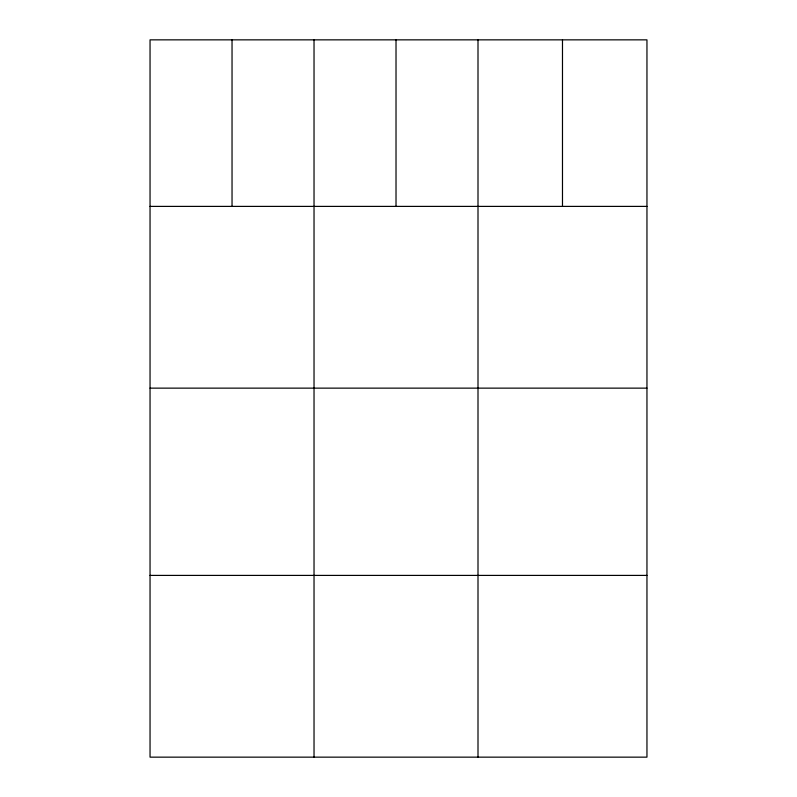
<?xml version="1.0" encoding="UTF-8"?>
<svg xmlns="http://www.w3.org/2000/svg" width="797" height="797" viewBox="0 0 797 797"><rect width="100%" height="100%" fill="white"/><g stroke="black" fill="none" stroke-linecap="round" stroke-linejoin="round"><path stroke-width="1.2" d="M646.955 206.393L646.955 757.15L150.045 757.15L150.045 39.85L646.955 39.85L646.955 206.393L150.045 206.393M150.045 388.139L646.955 388.139M150.045 575.404L646.955 575.404M562.483 39.85L562.483 206.393M478.001 39.85L478.001 757.15M396.019 39.85L396.019 206.393M314.028 39.85L314.028 757.15M232.037 39.85L232.037 206.393"/></g></svg>
